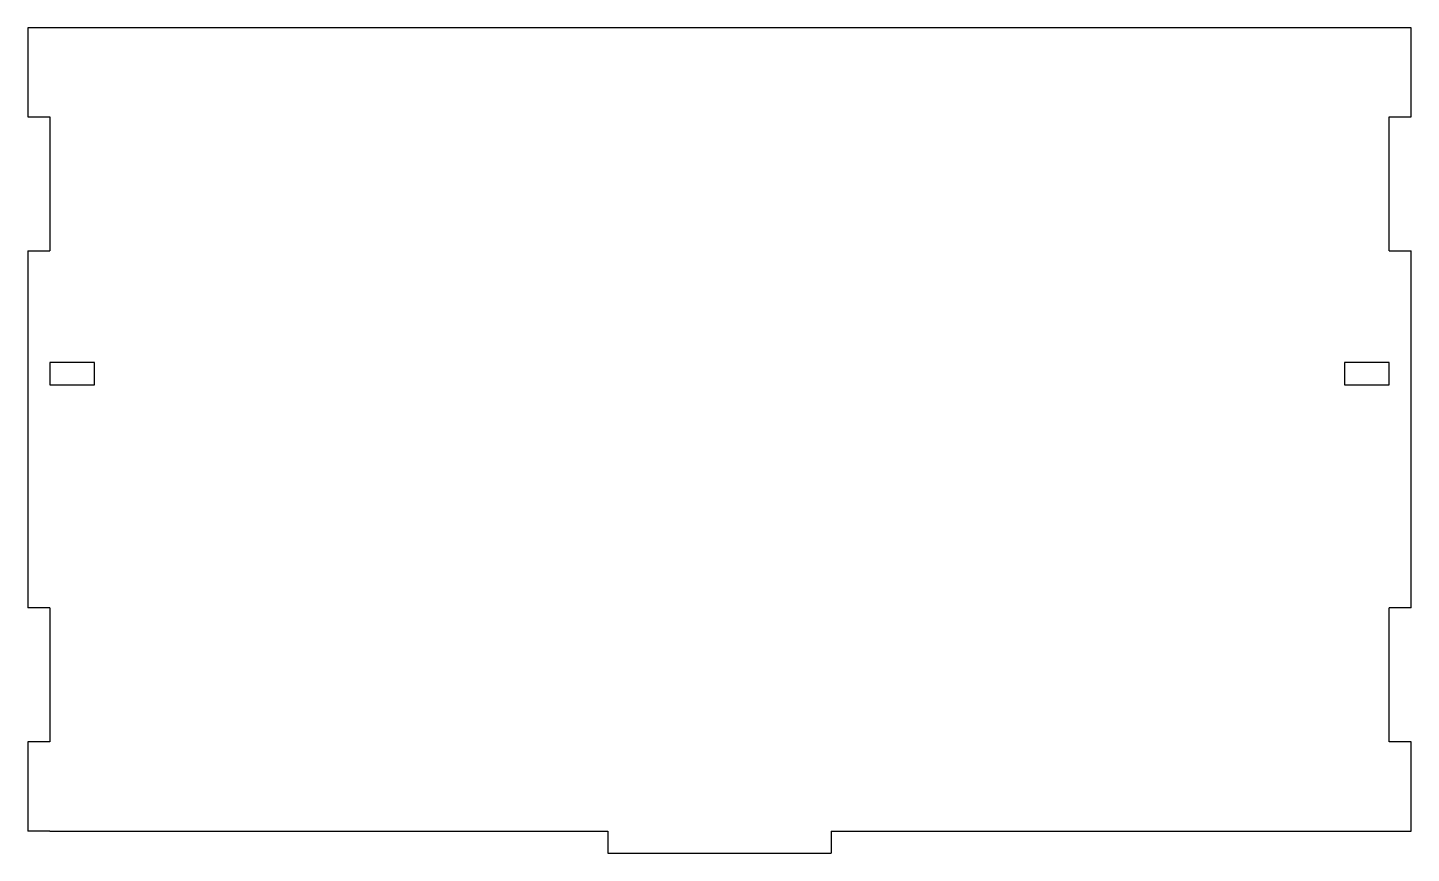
# Model space of a CAD drawing. Header units: millimetres. Extents: x 0 to 310, y -185 to 0.
import ezdxf

# ---------------------------------------------------------------- set-up
doc = ezdxf.new("R2010")
doc.units = ezdxf.units.MM
doc.layers.get('0').update_dxf_attribs({"lineweight": 25, "true_color": 0xffffff})

msp = doc.modelspace()

# ---------------------------------------------------------------- linework, layer by layer
for p, q in [((0, -20), (5, -20)), ((305, -20), (310, -20)), ((0, -50), (5, -50)), ((305, -50), (310, -50)), ((10, -75), (5, -75)), ((5, -75), (5, -80)), ((15, -75), (10, -75)), ((15, -80), (15, -75)), ((300, -75), (295, -75)), ((295, -75), (295, -80)), ((305, -75), (300, -75)), ((305, -80), (305, -75)), ((5, -80), (15, -80)), ((295, -80), (305, -80)), ((5, -130), (0, -130)), ((310, -130), (305, -130)), ((5, -160), (0, -160)), ((310, -160), (305, -160)), ((5, -180), (0, -180)), ((130, -180), (130, -185)), ((180, -180), (180, -185)), ((305, -180), (310, -180))]:
    msp.add_line(p, q)
at = {"flags": 128}
for points in [[(310, -20), (310, 0), (0, 0), (0, -20)], [(5, -20), (5, -50)], [(305, -50), (305, -20)], [(0, -50), (0, -130)], [(310, -130), (310, -50)], [(5, -130), (5, -160)], [(305, -160), (305, -130)], [(0, -160), (0, -180)], [(310, -180), (310, -160)], [(5, -180), (130, -180)], [(180, -180), (305, -180)], [(130, -185), (180, -185)]]:
    msp.add_lwpolyline(points, dxfattribs=at)

doc.saveas('drawing.dxf')
